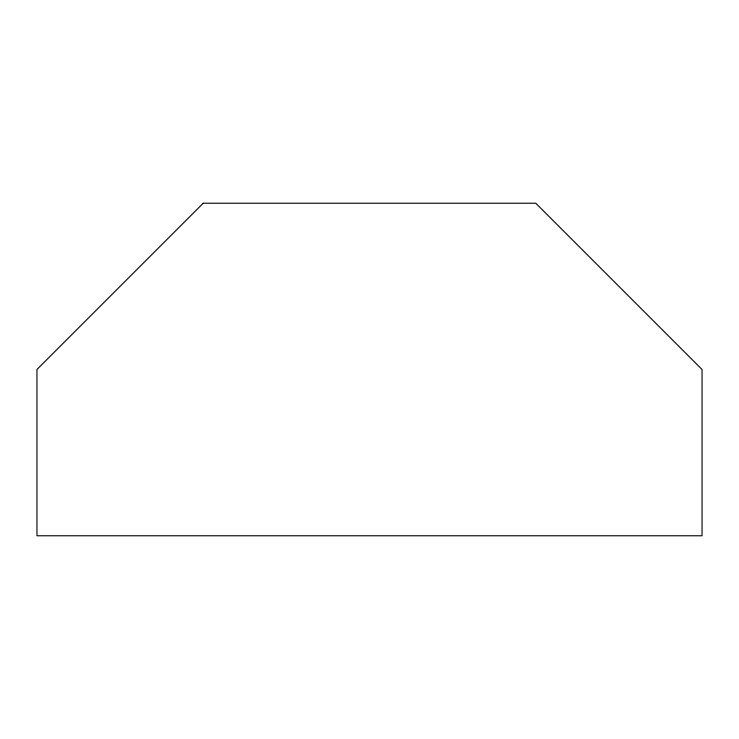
<?xml version="1.0" encoding="UTF-8"?>
<svg xmlns="http://www.w3.org/2000/svg" width="739" height="739" viewBox="0 0 739 739"><rect width="100%" height="100%" fill="white"/><g stroke="black" fill="none" stroke-linecap="round" stroke-linejoin="round"><path stroke-width="1.11" d="M203.225 203.225L36.95 369.5L36.95 535.775L702.05 535.775L702.05 369.5L535.775 203.225L203.225 203.225"/></g></svg>
